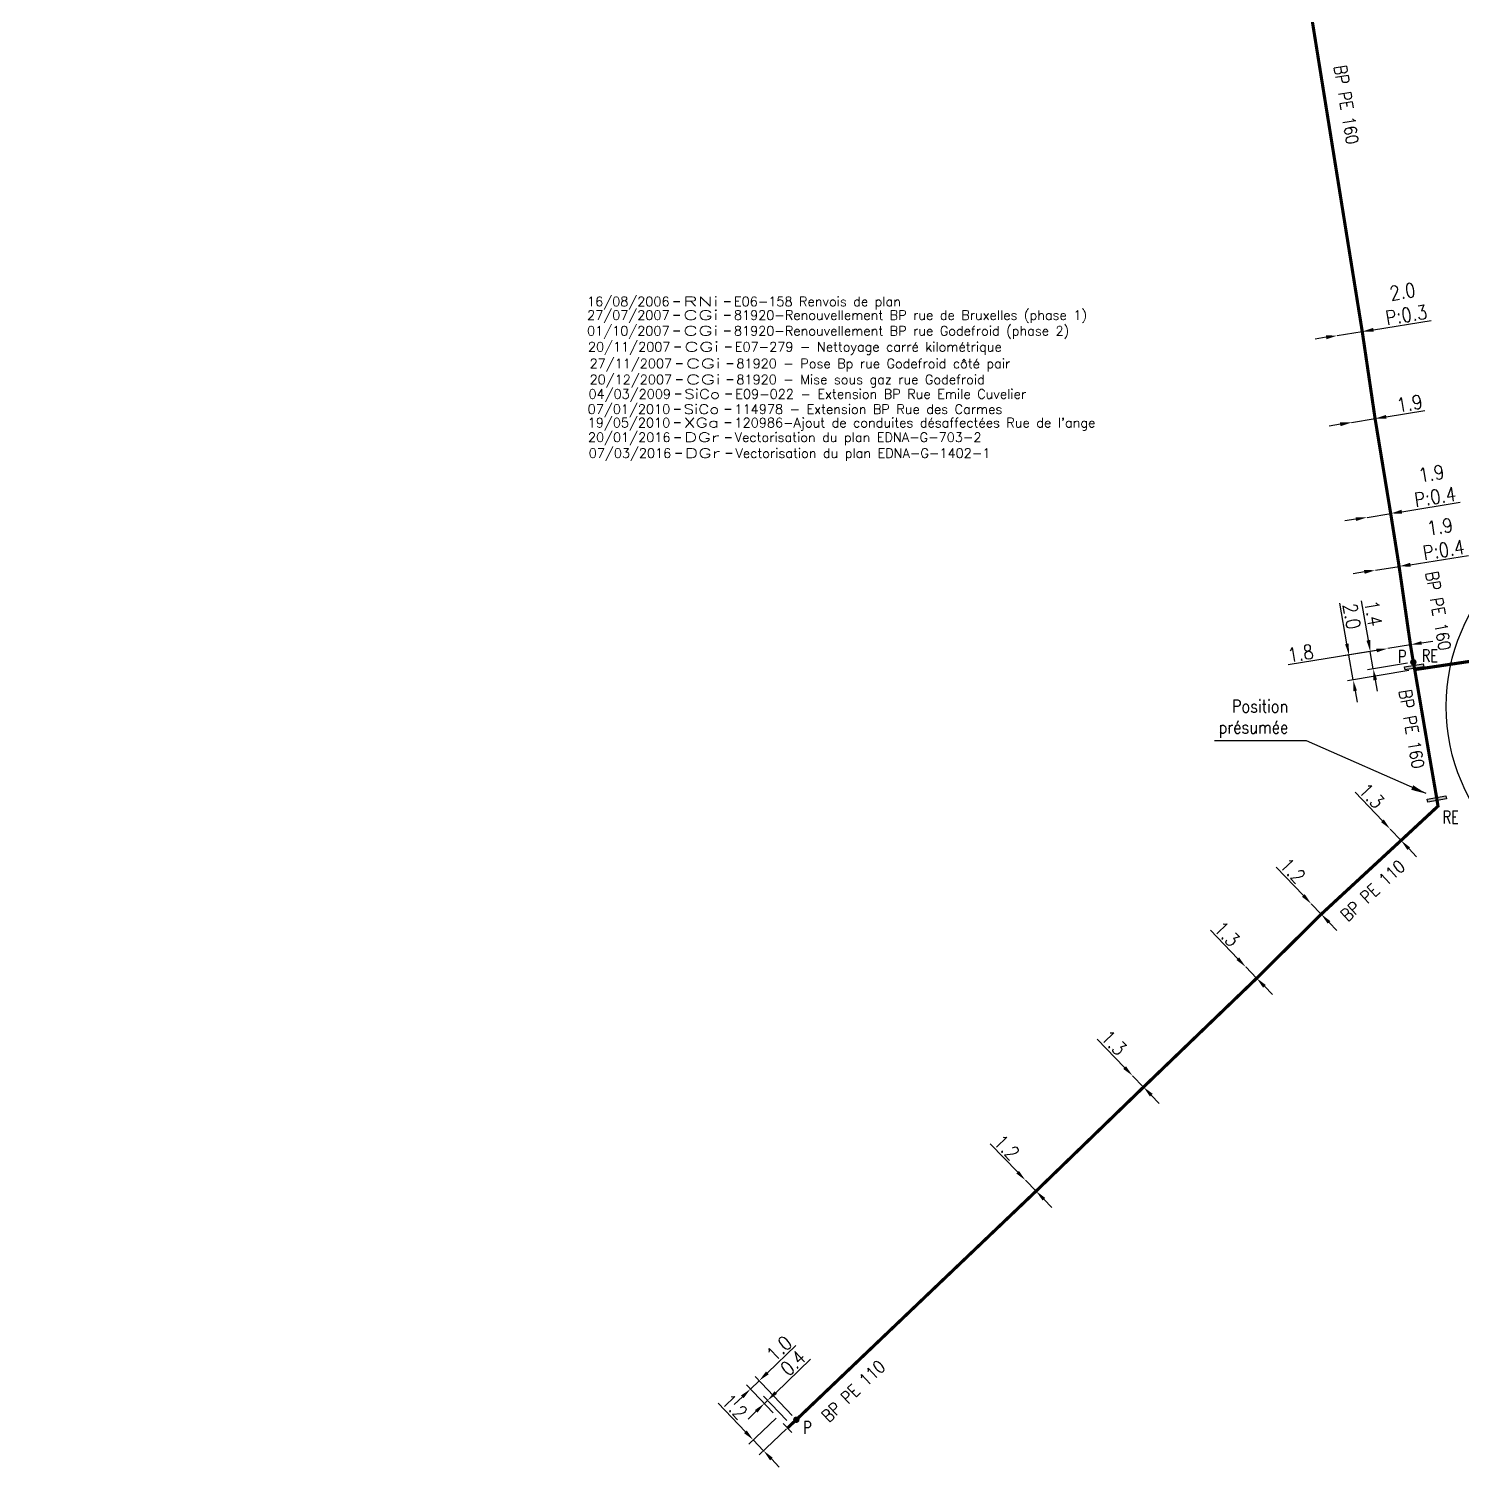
# Model space of a CAD drawing. Header units: millimetres. Extents: x 185000 to 186000, y 127990 to 129010.
# Drawn here: x 185396.8 to 185510.7, y 128396.3 to 128510.6 of the extents above; entities that cross this region are included whole.
import ezdxf
from ezdxf.enums import TextEntityAlignment as Align

# ---------------------------------------------------------------- set-up
doc = ezdxf.new("R2010")
doc.units = ezdxf.units.MM
doc.header["$PDMODE"] = 34
doc.linetypes.add('L_25_PE', pattern=[2000, 1000, 1000])
doc.layers.get('0').update_dxf_attribs({"linetype": 'CONTINUOUS'})
doc.layers.get('DEFPOINTS').update_dxf_attribs({"linetype": 'CONTINUOUS'})
for name, color, linetype in [('L_150', 1, 'CONTINUOUS'), ('L_300', 7, 'CONTINUOUS'), ('L_340', 7, 'CONTINUOUS'), ('L_900', 7, 'CONTINUOUS')]:
    doc.layers.add(name, color=color, linetype=linetype)
doc.layers.add('L_910', color=7, linetype='CONTINUOUS', plot=False)
doc.styles.add('G_ROMANS', font='ROMANS.SHX', dxfattribs={"width": 0.75})
doc.styles.get("Standard").update_dxf_attribs({"font": 'romans.shx', "width": 0.85})
doc.dimstyles.get("Standard").update_dxf_attribs({"dimtxt": 1.5, "dimasz": 1.2, "dimexe": 0.625, "dimexo": 0.625, "dimgap": 0.25, "dimtad": 1, "dimdec": 1, "dimzin": 0, "dimdsep": 46, "dimtxsty": 'Standard', "dimcen": -0.5, "dimadec": 0, "dimazin": 0, "dimtfac": 1, "dimtdec": 1, "dimtmove": 0, "dimatfit": 3, "dimfxl": 0, "dimtolj": 1, "dimtzin": 0, "dimarcsym": 0})

# ---------------------------------------------------------------- blocks, each defined once
blk = doc.blocks.new('GIS_MODF')
at = {"color": 0, "linetype": 'Continuous', "flags": 128}
for points in [[(-2.26, -0.01), (-1.76, -0.01)], [(1.76, -0.01), (2.26, -0.01)]]:
    blk.add_lwpolyline(points, dxfattribs=at)
at = {"color": 0, "linetype": 'Continuous'}
blk.add_attdef('DATE', text='', height=0.75, dxfattribs=at).set_placement((-2.58, -0.39), align=Align.RIGHT)
at = {"color": 0, "linetype": 'Continuous', "width": 3.590909}
blk.add_attdef('USER', text='', height=0.75, dxfattribs=at).set_placement((-1.52, -0.39), (1.31, -0.39), align=Align.FIT)
at = {"color": 0, "linetype": 'Continuous'}
blk.add_attdef('DESC', (2.53, -0.39), '', height=0.75, dxfattribs=at)
blk = doc.blocks.new('*D1528')
at = {"layer": 'DEFPOINTS', "color": 0, "linetype": 'Continuous', "transparency": 16777216}
for p in [(185504.94, 128447), (185504.94, 128447), (185505.8, 128446.09)]:
    blk.add_point(p, dxfattribs=at)
at = {"layer": 'L_150', "color": 0, "linetype": 'Continuous', "lineweight": -2, "transparency": 16777216}
for p, q in [((185504.32, 128447.66), (185502.16, 128449.94)), ((185505.8, 128446.09), (185504.94, 128447)), ((185506.41, 128445.44), (185507.03, 128444.79))]:
    blk.add_line(p, q, dxfattribs=at)
at = {"layer": 'L_150', "color": 0, "linetype": 'Continuous', "transparency": 16777216}
for points in [[(185504.43, 128447.76), (185504.21, 128447.55), (185504.94, 128447)], [(185506.52, 128445.54), (185506.31, 128445.34), (185505.8, 128446.09)]]:
    blk.add_solid(points, dxfattribs=at)
at = {"layer": 'L_150', "color": 0, "linetype": 'Continuous', "transparency": 16777216, "insert": (185503.47, 128449.64), "char_height": 1.125, "attachment_point": 5, "rotation": 313.44}
blk.add_mtext('\\A1;1.3', dxfattribs=at)
blk = doc.blocks.new('*D1529')
at = {"layer": 'DEFPOINTS', "color": 0, "linetype": 'Continuous', "transparency": 16777216}
for p in [(185498.66, 128441.06), (185498.66, 128441.06), (185499.46, 128440.23)]:
    blk.add_point(p, dxfattribs=at)
at = {"layer": 'L_150', "color": 0, "linetype": 'Continuous', "lineweight": -2, "transparency": 16777216}
for p, q in [((185498.04, 128441.71), (185495.87, 128443.98)), ((185499.46, 128440.23), (185498.66, 128441.06)), ((185500.08, 128439.58), (185500.7, 128438.93))]:
    blk.add_line(p, q, dxfattribs=at)
at = {"layer": 'L_150', "color": 0, "linetype": 'Continuous', "transparency": 16777216}
for points in [[(185498.15, 128441.82), (185497.93, 128441.61), (185498.66, 128441.06)], [(185500.19, 128439.68), (185499.97, 128439.48), (185499.46, 128440.23)]]:
    blk.add_solid(points, dxfattribs=at)
at = {"layer": 'L_150', "color": 0, "linetype": 'Continuous', "transparency": 16777216, "insert": (185497.19, 128443.69), "char_height": 1.125, "attachment_point": 5, "rotation": 313.6992}
blk.add_mtext('\\A1;1.2', dxfattribs=at)
blk = doc.blocks.new('*D1530')
at = {"layer": 'DEFPOINTS', "color": 0, "linetype": 'Continuous', "transparency": 16777216}
for p in [(185493.46, 128436.04), (185493.46, 128436.04), (185494.33, 128435.14)]:
    blk.add_point(p, dxfattribs=at)
at = {"layer": 'L_150', "color": 0, "linetype": 'Continuous', "lineweight": -2, "transparency": 16777216}
for p, q in [((185492.83, 128436.69), (185490.65, 128438.95)), ((185494.33, 128435.14), (185493.46, 128436.04)), ((185494.95, 128434.5), (185495.58, 128433.85))]:
    blk.add_line(p, q, dxfattribs=at)
at = {"layer": 'L_150', "color": 0, "linetype": 'Continuous', "transparency": 16777216}
for points in [[(185492.94, 128436.79), (185492.72, 128436.59), (185493.46, 128436.04)], [(185495.06, 128434.6), (185494.84, 128434.39), (185494.33, 128435.14)]]:
    blk.add_solid(points, dxfattribs=at)
at = {"layer": 'L_150', "color": 0, "linetype": 'Continuous', "transparency": 16777216, "insert": (185491.97, 128438.66), "char_height": 1.125, "attachment_point": 5, "rotation": 314.0405}
blk.add_mtext('\\A1;1.3', dxfattribs=at)
blk = doc.blocks.new('*D1531')
at = {"layer": 'DEFPOINTS', "color": 0, "linetype": 'Continuous', "transparency": 16777216}
for p in [(185475.96, 128419.08), (185475.96, 128419.08), (185476.8, 128418.22)]:
    blk.add_point(p, dxfattribs=at)
at = {"layer": 'L_150', "color": 0, "linetype": 'Continuous', "lineweight": -2, "transparency": 16777216}
for p, q in [((185475.34, 128419.73), (185473.15, 128421.98)), ((185476.8, 128418.22), (185475.96, 128419.08)), ((185477.42, 128417.57), (185478.05, 128416.93))]:
    blk.add_line(p, q, dxfattribs=at)
at = {"layer": 'L_150', "color": 0, "linetype": 'Continuous', "transparency": 16777216}
for points in [[(185475.44, 128419.83), (185475.23, 128419.62), (185475.96, 128419.08)], [(185477.53, 128417.68), (185477.32, 128417.47), (185476.8, 128418.22)]]:
    blk.add_solid(points, dxfattribs=at)
at = {"layer": 'L_150', "color": 0, "linetype": 'Continuous', "transparency": 16777216, "insert": (185474.47, 128421.7), "char_height": 1.125, "attachment_point": 5, "rotation": 314.1224}
blk.add_mtext('\\A1;1.2', dxfattribs=at)
blk = doc.blocks.new('*D1532')
at = {"layer": 'DEFPOINTS', "color": 0, "linetype": 'Continuous', "transparency": 16777216}
for p in [(185455.21, 128401.34), (185456.23, 128400.27), (185457.31, 128399.64)]:
    blk.add_point(p, dxfattribs=at)
at = {"layer": 'L_340', "color": 0, "linetype": 'Continuous', "lineweight": -2, "transparency": 16777216}
for p, q in [((185456.11, 128402.2), (185458.88, 128404.86)), ((185456.99, 128399.98), (185455.14, 128401.92)), ((185454.56, 128400.72), (185453.91, 128400.09)), ((185455.91, 128400.61), (185454.88, 128401.68)), ((185455.21, 128401.34), (185455.46, 128401.58))]:
    blk.add_line(p, q, dxfattribs=at)
at = {"layer": 'L_340', "color": 0, "linetype": 'Continuous', "transparency": 16777216}
for points in [[(185456.01, 128402.31), (185456.21, 128402.1), (185455.46, 128401.58)], [(185454.46, 128400.82), (185454.66, 128400.61), (185455.21, 128401.34)]]:
    blk.add_solid(points, dxfattribs=at)
at = {"layer": 'L_340', "color": 0, "linetype": 'Continuous', "transparency": 16777216, "insert": (185457.49, 128404.56), "char_height": 1.125, "attachment_point": 5, "rotation": 43.8071}
blk.add_mtext('\\A1;0.4', dxfattribs=at)
blk = doc.blocks.new('*D1533')
at = {"layer": 'DEFPOINTS', "color": 0, "linetype": 'Continuous', "transparency": 16777216}
for p in [(185456.48, 128400.51), (185457.31, 128399.64), (185454.32, 128398.45)]:
    blk.add_point(p, dxfattribs=at)
at = {"layer": 'L_340', "color": 0, "linetype": 'Continuous', "lineweight": -2, "transparency": 16777216}
for p, q in [((185453.7, 128399.1), (185451.53, 128401.37)), ((185456.15, 128400.18), (185453.98, 128398.12)), ((185455.15, 128397.58), (185454.32, 128398.45)), ((185456.97, 128399.32), (185454.81, 128397.25)), ((185455.77, 128396.93), (185456.39, 128396.27))]:
    blk.add_line(p, q, dxfattribs=at)
at = {"layer": 'L_340', "color": 0, "linetype": 'Continuous', "transparency": 16777216}
for points in [[(185453.81, 128399.2), (185453.59, 128398.99), (185454.32, 128398.45)], [(185455.88, 128397.03), (185455.66, 128396.82), (185455.15, 128397.58)]]:
    blk.add_solid(points, dxfattribs=at)
at = {"layer": 'L_340', "color": 0, "linetype": 'Continuous', "transparency": 16777216, "insert": (185452.85, 128401.08), "char_height": 1.125, "attachment_point": 5, "rotation": 313.6484}
blk.add_mtext('\\A1;1.2', dxfattribs=at)
blk = doc.blocks.new('*D1534')
at = {"layer": 'DEFPOINTS', "color": 0, "linetype": 'Continuous', "transparency": 16777216}
for p in [(185454.11, 128402.49), (185456.23, 128400.27), (185457.75, 128400.05)]:
    blk.add_point(p, dxfattribs=at)
at = {"layer": 'L_300', "color": 0, "linetype": 'Continuous', "lineweight": -2, "transparency": 16777216}
for p, q in [((185455.45, 128403.77), (185457.72, 128405.94)), ((185454.11, 128402.49), (185454.8, 128403.15)), ((185457.42, 128400.39), (185454.47, 128403.49)), ((185453.46, 128401.87), (185452.81, 128401.25)), ((185455.91, 128400.61), (185453.78, 128402.83))]:
    blk.add_line(p, q, dxfattribs=at)
at = {"layer": 'L_300', "color": 0, "linetype": 'Continuous', "transparency": 16777216}
for points in [[(185455.34, 128403.88), (185455.55, 128403.66), (185454.8, 128403.15)], [(185453.35, 128401.98), (185453.56, 128401.76), (185454.11, 128402.49)]]:
    blk.add_solid(points, dxfattribs=at)
at = {"layer": 'L_300', "color": 0, "linetype": 'Continuous', "transparency": 16777216, "insert": (185456.39, 128405.71), "char_height": 1.125, "attachment_point": 5, "rotation": 43.6484}
blk.add_mtext('\\A1;1.0', dxfattribs=at)
blk = doc.blocks.new('L_340_07')
at = {"color": 0, "linetype": 'Continuous', "const_width": 0.25, "flags": 128}
blk.add_lwpolyline([(0, 0), (0.35, 0)], dxfattribs=at)
at = {"color": 0, "linetype": 'Continuous', "flags": 128}
blk.add_lwpolyline([(0.35, -0.5), (0.35, 0.5)], dxfattribs=at)
at = {"color": 0, "linetype": 'Continuous', "width": 0.75, "flags": 3}
for tag, p in [('DEF_LEG', (0.72, -3.47)), ('DEF_COUP', (0.72, -5.97)), ('DEF_TYPE', (0.72, -8.47))]:
    blk.add_attdef(tag, text='', height=1.2, dxfattribs=at).set_placement(p, align=Align.MIDDLE)
blk = doc.blocks.new('L_300_12')
at = {"color": 0, "linetype": 'Continuous', "const_width": 0.248, "flags": 128}
blk.add_lwpolyline([(-0.13, 0, 1), (0.13, 0, 1)], format="xyb", close=True, dxfattribs=at)
at = {"linetype": 'Continuous', "style": 'G_ROMANS', "width": 0.75}
blk.add_attdef('P', text='', height=1, dxfattribs=at).set_placement((0, 1.33), align=Align.MIDDLE_CENTER)
at = {"color": 0, "linetype": 'Continuous', "width": 0.75, "flags": 3}
for tag, p in [('DEF_LEG', (0, -5)), ('DEF_COUP', (0, -7.5)), ('DEF_TYPE', (0, -10))]:
    blk.add_attdef(tag, text='', height=1.2, dxfattribs=at).set_placement(p, align=Align.MIDDLE)
blk = doc.blocks.new('*D1535')
at = {"layer": 'DEFPOINTS', "color": 0, "linetype": 'Continuous', "transparency": 16777216}
for p in [(185504.75, 128461.34), (185504.75, 128461.34), (185506.55, 128461.64)]:
    blk.add_point(p, dxfattribs=at)
at = {"layer": 'L_150', "color": 0, "linetype": 'Continuous', "lineweight": -2, "transparency": 16777216}
for p, q in [((185503.86, 128461.2), (185496.84, 128460.04)), ((185506.55, 128461.64), (185504.75, 128461.34)), ((185507.44, 128461.79), (185508.32, 128461.93))]:
    blk.add_line(p, q, dxfattribs=at)
at = {"layer": 'L_150', "color": 0, "linetype": 'Continuous', "transparency": 16777216}
for points in [[(185503.84, 128461.34), (185503.89, 128461.05), (185504.75, 128461.34)], [(185507.41, 128461.93), (185507.46, 128461.64), (185506.55, 128461.64)]]:
    blk.add_solid(points, dxfattribs=at)
at = {"layer": 'L_150', "color": 0, "linetype": 'Continuous', "transparency": 16777216, "insert": (185497.82, 128460.96), "char_height": 1.125, "attachment_point": 5, "rotation": 9.3765}
blk.add_mtext('\\A1;1.8', dxfattribs=at)
blk = doc.blocks.new('*D1536')
at = {"layer": 'DEFPOINTS', "color": 0, "linetype": 'Continuous', "transparency": 16777216}
for p in [(185504.75, 128461.34), (185503.36, 128461.11), (185506.78, 128460.26)]:
    blk.add_point(p, dxfattribs=at)
at = {"layer": 'L_300', "color": 0, "linetype": 'Continuous', "lineweight": -2, "transparency": 16777216}
for p, q in [((185503.21, 128462), (185502.66, 128465.14)), ((185504.29, 128461.27), (185502.9, 128461.04)), ((185506.32, 128460.18), (185503.14, 128459.66)), ((185503.6, 128459.73), (185503.36, 128461.11)), ((185503.76, 128458.85), (185503.91, 128457.96))]:
    blk.add_line(p, q, dxfattribs=at)
at = {"layer": 'L_300', "color": 0, "linetype": 'Continuous', "transparency": 16777216}
for points in [[(185503.36, 128462.03), (185503.06, 128461.97), (185503.36, 128461.11)], [(185503.9, 128458.87), (185503.61, 128458.82), (185503.6, 128459.73)]]:
    blk.add_solid(points, dxfattribs=at)
at = {"layer": 'L_300', "color": 0, "linetype": 'Continuous', "transparency": 16777216, "insert": (185503.6, 128464.14), "char_height": 1.125, "attachment_point": 5, "rotation": 279.8537}
blk.add_mtext('\\A1;1.4', dxfattribs=at)
blk = doc.blocks.new('*D1537')
at = {"layer": 'DEFPOINTS', "color": 0, "linetype": 'Continuous', "transparency": 16777216}
for p in [(185504.75, 128461.34), (185501.66, 128460.83), (185506.89, 128459.67)]:
    blk.add_point(p, dxfattribs=at)
at = {"layer": 'L_150', "color": 0, "linetype": 'Continuous', "lineweight": -2, "transparency": 16777216}
for p, q in [((185501.5, 128461.72), (185500.94, 128464.95)), ((185504.29, 128461.27), (185501.2, 128460.76)), ((185502, 128458.86), (185501.66, 128460.83)), ((185506.42, 128459.59), (185501.54, 128458.78)), ((185502.16, 128457.97), (185502.31, 128457.09))]:
    blk.add_line(p, q, dxfattribs=at)
at = {"layer": 'L_150', "color": 0, "linetype": 'Continuous', "transparency": 16777216}
for points in [[(185501.65, 128461.74), (185501.36, 128461.69), (185501.66, 128460.83)], [(185502.3, 128458), (185502.01, 128457.95), (185502, 128458.86)]]:
    blk.add_solid(points, dxfattribs=at)
at = {"layer": 'L_150', "color": 0, "linetype": 'Continuous', "transparency": 16777216, "insert": (185501.89, 128463.91), "char_height": 1.125, "attachment_point": 5, "rotation": 279.8537}
blk.add_mtext('\\A1;2.0', dxfattribs=at)
blk = doc.blocks.new('*D1552')
at = {"layer": 'DEFPOINTS', "color": 0, "linetype": 'Continuous', "transparency": 16777216}
for p in [(185484.47, 128427.39), (185484.47, 128427.39), (185485.34, 128426.49)]:
    blk.add_point(p, dxfattribs=at)
at = {"layer": 'L_150', "color": 0, "linetype": 'Continuous', "lineweight": -2, "transparency": 16777216}
for p, q in [((185483.84, 128428.04), (185481.66, 128430.29)), ((185485.34, 128426.49), (185484.47, 128427.39)), ((185485.96, 128425.84), (185486.59, 128425.19))]:
    blk.add_line(p, q, dxfattribs=at)
at = {"layer": 'L_150', "color": 0, "linetype": 'Continuous', "transparency": 16777216}
for points in [[(185483.95, 128428.14), (185483.73, 128427.93), (185484.47, 128427.39)], [(185486.07, 128425.95), (185485.85, 128425.74), (185485.34, 128426.49)]]:
    blk.add_solid(points, dxfattribs=at)
at = {"layer": 'L_150', "color": 0, "linetype": 'Continuous', "transparency": 16777216, "insert": (185482.98, 128430.01), "char_height": 1.125, "attachment_point": 5, "rotation": 314.0129}
blk.add_mtext('\\A1;1.3', dxfattribs=at)
blk = doc.blocks.new('*D1558')
at = {"layer": 'DEFPOINTS', "color": 0, "linetype": 'Continuous', "transparency": 16777216}
for p in [(185503.78, 128467.57), (185503.78, 128467.57), (185505.65, 128467.87)]:
    blk.add_point(p, dxfattribs=at)
at = {"layer": 'L_150', "color": 0, "linetype": 'Continuous', "lineweight": -2, "transparency": 16777216}
for p, q in [((185506.54, 128468.01), (185511.17, 128468.74)), ((185502.89, 128467.43), (185502, 128467.29)), ((185503.78, 128467.57), (185505.65, 128467.87))]:
    blk.add_line(p, q, dxfattribs=at)
at = {"layer": 'L_150', "color": 0, "linetype": 'Continuous', "transparency": 16777216}
for points in [[(185506.52, 128468.16), (185506.57, 128467.86), (185505.65, 128467.87)], [(185502.86, 128467.58), (185502.91, 128467.28), (185503.78, 128467.57)]]:
    blk.add_solid(points, dxfattribs=at)
at = {"layer": 'L_150', "color": 0, "linetype": 'Continuous', "transparency": 16777216, "insert": (185509.04, 128470.11), "char_height": 1.125, "attachment_point": 5, "rotation": 8.9906}
blk.add_mtext('\\A1;1.9\\PP:0.4', dxfattribs=at)
blk = doc.blocks.new('*D1559')
at = {"layer": 'DEFPOINTS', "color": 0, "linetype": 'Continuous', "transparency": 16777216}
for p in [(185503.1, 128471.77), (185503.1, 128471.77), (185504.98, 128472.08)]:
    blk.add_point(p, dxfattribs=at)
at = {"layer": 'L_150', "color": 0, "linetype": 'Continuous', "lineweight": -2, "transparency": 16777216}
for p, q in [((185505.87, 128472.22), (185510.5, 128472.97)), ((185502.22, 128471.63), (185501.33, 128471.49)), ((185503.1, 128471.77), (185504.98, 128472.08))]:
    blk.add_line(p, q, dxfattribs=at)
at = {"layer": 'L_150', "color": 0, "linetype": 'Continuous', "transparency": 16777216}
for points in [[(185502.19, 128471.78), (185502.24, 128471.48), (185503.1, 128471.77)], [(185505.84, 128472.37), (185505.89, 128472.07), (185504.98, 128472.08)]]:
    blk.add_solid(points, dxfattribs=at)
at = {"layer": 'L_150', "color": 0, "linetype": 'Continuous', "transparency": 16777216, "insert": (185508.36, 128474.33), "char_height": 1.125, "attachment_point": 5, "rotation": 9.2019}
blk.add_mtext('\\A1;1.9\\PP:0.4', dxfattribs=at)
blk = doc.blocks.new('*D1560')
at = {"layer": 'DEFPOINTS', "color": 0, "linetype": 'Continuous', "transparency": 16777216}
for p in [(185503.74, 128479.62), (185501.87, 128479.31), (185501.87, 128479.31)]:
    blk.add_point(p, dxfattribs=at)
at = {"layer": 'L_150', "color": 0, "linetype": 'Continuous', "lineweight": -2, "transparency": 16777216}
for p, q in [((185501.87, 128479.31), (185503.74, 128479.62)), ((185504.63, 128479.77), (185507.69, 128480.27)), ((185500.98, 128479.17), (185500.09, 128479.02))]:
    blk.add_line(p, q, dxfattribs=at)
at = {"layer": 'L_150', "color": 0, "linetype": 'Continuous', "transparency": 16777216}
for points in [[(185504.61, 128479.91), (185504.65, 128479.62), (185503.74, 128479.62)], [(185500.95, 128479.32), (185501, 128479.02), (185501.87, 128479.31)]]:
    blk.add_solid(points, dxfattribs=at)
at = {"layer": 'L_150', "color": 0, "linetype": 'Continuous', "transparency": 16777216, "insert": (185506.48, 128480.83), "char_height": 1.125, "attachment_point": 5, "rotation": 9.2805}
blk.add_mtext('\\A1;1.9', dxfattribs=at)
blk = doc.blocks.new('*D1561')
at = {"layer": 'DEFPOINTS', "color": 0, "linetype": 'Continuous', "transparency": 16777216}
for p in [(185502.72, 128486.54), (185500.74, 128486.22), (185500.74, 128486.22)]:
    blk.add_point(p, dxfattribs=at)
at = {"layer": 'L_150', "color": 0, "linetype": 'Continuous', "lineweight": -2, "transparency": 16777216}
for p, q in [((185500.74, 128486.22), (185502.72, 128486.54)), ((185503.61, 128486.68), (185508.19, 128487.42)), ((185499.85, 128486.08), (185498.97, 128485.93))]:
    blk.add_line(p, q, dxfattribs=at)
at = {"layer": 'L_150', "color": 0, "linetype": 'Continuous', "transparency": 16777216}
for points in [[(185503.58, 128486.83), (185503.63, 128486.54), (185502.72, 128486.54)], [(185499.83, 128486.23), (185499.88, 128485.93), (185500.74, 128486.22)]]:
    blk.add_solid(points, dxfattribs=at)
at = {"layer": 'L_150', "color": 0, "linetype": 'Continuous', "transparency": 16777216, "insert": (185506.07, 128488.79), "char_height": 1.125, "attachment_point": 5, "rotation": 9.1713}
blk.add_mtext('\\A1;2.0\\PP:0.3', dxfattribs=at)
blk = doc.blocks.new('L_340_20')
at = {"linetype": 'Continuous'}
blk.add_hatch(color=0, dxfattribs=at).paths.add_polyline_path([(0.12, 0.75), (-0.12, 0.75), (-0.12, -0.75), (0.12, -0.75)])
at = {"color": 0, "linetype": 'Continuous'}
blk.add_lwpolyline([(-0.12, 0.75), (0.12, 0.75), (0.12, -0.75), (-0.12, -0.75)], close=True, dxfattribs=at)
at = {"color": 0, "linetype": 'Continuous', "width": 0.75}
for tag, height, flags, p in [('RE', 1, 8, (0, 2.19)), ('DEF_LEG', 1.2, 3, (0, -5)), ('DEF_COUP', 1.2, 3, (0, -7.5)), ('DEF_TYPE', 1.2, 3, (0, -10))]:
    blk.add_attdef(tag, text='', height=height, dxfattribs=dict(at, flags=flags)).set_placement(p, align=Align.MIDDLE)

msp = doc.modelspace()

# ---------------------------------------------------------------- linework, layer by layer
at = {"layer": 'L_150', "linetype": 'L_25_PE', "ltscale": 0.5, "const_width": 0.25, "flags": 128}
msp.add_lwpolyline([(185265.6, 128596.34, 0.095851), (185269.24, 128597.42, 0.054816), (185271.05, 128598.63, -0.159877), (185273, 128599.9), (185279.53, 128600.82), (185299.64, 128602.7), (185301.1, 128602.12), (185320.41, 128603.79), (185325.3, 128604.08), (185326.18, 128605.01), (185344.78, 128606.73), (185344.78, 128606.73), (185348.92, 128606.8), (185359.54, 128607.29), (185373.21, 128608.19), (185377.04, 128608.44), (185387.52, 128607.98), (185390.48, 128607.77), (185400.03, 128606.84), (185409.01, 128606.19), (185414.98, 128605.51), (185429.91, 128604.09), (185432.53, 128603.29), (185441.43, 128601.26), (185451.32, 128599.12), (185458.97, 128597.34), (185468.46, 128595.21), (185468.46, 128595.21), (185480.8, 128592.26), (185484.13, 128591.24), (185485.17, 128590.93), (185486.27, 128590.59), (185487.58, 128580.48), (185490.96, 128558.97), (185492.32, 128550.9), (185493.48, 128543.56), (185494.87, 128535.02), (185497.45, 128519.07), (185498.47, 128512.95), (185502.72, 128486.54), (185503.74, 128479.62), (185504.98, 128472.08), (185505.65, 128467.87), (185506.55, 128461.64), (185506.78, 128460.26), (185506.85, 128459.89), (185506.89, 128459.67), (185508.05, 128452.85), (185508.65, 128449.38)], format="xyb", dxfattribs=at)
for points in [[(185506.89, 128459.67), (185514.74, 128460.84), (185514.74, 128460.84), (185514.81, 128460.39), (185515.66, 128459.47), (185519.21, 128459.02), (185519.88, 128459.76), (185520.42, 128460.35), (185521.09, 128461.09), (185528.39, 128468.13), (185533.51, 128472.85), (185533.51, 128472.85), (185534.86, 128474.13), (185535.56, 128474.8), (185536.01, 128475.23), (185536.14, 128475.53), (185537.44, 128476.78), (185544.34, 128483.2), (185546.72, 128484.37), (185553.54, 128490.86), (185559.05, 128496.25), (185564.56, 128501.55), (185564.89, 128501.86)], [(185508.65, 128449.38), (185508.74, 128448.82), (185505.8, 128446.09), (185499.46, 128440.23), (185494.33, 128435.14), (185485.34, 128426.49), (185476.8, 128418.22), (185457.75, 128400.05), (185457.31, 128399.64)]]:
    msp.add_lwpolyline(points, dxfattribs=at)
at = {"layer": 'L_900', "ltscale": 0.5}
msp.add_circle((185524.73, 128456.74), 15.34, dxfattribs=at)

# ---------------------------------------------------------------- block references
at = {"layer": 'L_300', "ltscale": 0.5}
ref = msp.add_blockref('L_300_12', (185506.78, 128460.26), dxfattribs=at)
ref.add_attrib('P', 'P', dxfattribs={"layer": '0', "linetype": 'Continuous', "height": 1, "style": 'G_ROMANS', "width": 0.75}).set_placement((185505.9, 128460.72), align=Align.MIDDLE_CENTER)
ref = msp.add_blockref('L_300_12', (185457.75, 128400.05), dxfattribs=at)
ref.add_attrib('P', 'P', dxfattribs={"layer": '0', "linetype": 'Continuous', "height": 1, "style": 'G_ROMANS', "width": 0.75}).set_placement((185458.63, 128399.43), align=Align.MIDDLE_CENTER)
at = {"layer": 'L_340', "ltscale": 0.5}
ref = msp.add_blockref('L_340_20', (185506.85, 128459.89), dxfattribs=dict(at, rotation=279.7256471817198))
ref.add_attrib('RE', 'RE', dxfattribs={"layer": '0', "color": 0, "linetype": 'Continuous', "height": 1, "width": 0.75}).set_placement((185508.09, 128460.78), align=Align.MIDDLE)
ref = msp.add_blockref('L_340_20', (185508.65, 128449.38), dxfattribs=dict(at, rotation=279.7256471817198))
ref.add_attrib('RE', 'RE', dxfattribs={"layer": '0', "color": 0, "linetype": 'Continuous', "height": 1, "width": 0.75}).set_placement((185509.75, 128447.95), align=Align.MIDDLE)
at = {"layer": 'L_340', "ltscale": 0.5, "rotation": 223.6368749305678}
msp.add_blockref('L_340_07', (185457.31, 128399.64), dxfattribs=at)
at = {"layer": 'L_910'}
ref = msp.add_blockref('GIS_MODF', (185450.26, 128488.94), dxfattribs=at)
ref.add_attrib('DATE', '16/08/2006', dxfattribs={"layer": '0', "color": 0, "linetype": 'Continuous', "height": 0.75}).set_placement((185447.68, 128488.55), align=Align.RIGHT)
ref.add_attrib('USER', 'RNi', dxfattribs={"layer": '0', "color": 0, "linetype": 'Continuous', "height": 0.75, "width": 1.645833}).set_placement((185448.75, 128488.55), (185451.57, 128488.55), align=Align.FIT)
ref.add_attrib('DESC', 'E06-158 Renvois de plan', (185452.79, 128488.55), dxfattribs={"layer": '0', "color": 0, "linetype": 'Continuous', "height": 0.75})
ref = msp.add_blockref('GIS_MODF', (185450.26, 128487.85), dxfattribs=at)
ref.add_attrib('DATE', '27/07/2007', dxfattribs={"layer": '0', "color": 0, "linetype": 'Continuous', "height": 0.75}).set_placement((185447.68, 128487.47), align=Align.RIGHT)
ref.add_attrib('USER', 'CGi', dxfattribs={"layer": '0', "color": 0, "linetype": 'Continuous', "height": 0.75, "width": 1.680851}).set_placement((185448.75, 128487.47), (185451.57, 128487.47), align=Align.FIT)
ref.add_attrib('DESC', '81920-Renouvellement BP rue de Bruxelles (phase 1)', (185452.79, 128487.47), dxfattribs={"layer": '0', "color": 0, "linetype": 'Continuous', "height": 0.75})
ref = msp.add_blockref('GIS_MODF', (185450.26, 128486.61), dxfattribs=at)
ref.add_attrib('DATE', '01/10/2007', dxfattribs={"layer": '0', "color": 0, "linetype": 'Continuous', "height": 0.75}).set_placement((185447.68, 128486.22), align=Align.RIGHT)
ref.add_attrib('USER', 'CGi', dxfattribs={"layer": '0', "color": 0, "linetype": 'Continuous', "height": 0.75, "width": 1.680851}).set_placement((185448.75, 128486.22), (185451.57, 128486.22), align=Align.FIT)
ref.add_attrib('DESC', '81920-Renouvellement BP rue Godefroid (phase 2)', (185452.79, 128486.22), dxfattribs={"layer": '0', "color": 0, "linetype": 'Continuous', "height": 0.75})
ref = msp.add_blockref('GIS_MODF', (185450.33, 128485.34), dxfattribs=at)
ref.add_attrib('DATE', '20/11/2007', dxfattribs={"layer": '0', "color": 0, "linetype": 'Continuous', "height": 0.75}).set_placement((185447.75, 128484.95), align=Align.RIGHT)
ref.add_attrib('USER', 'CGi', dxfattribs={"layer": '0', "color": 0, "linetype": 'Continuous', "height": 0.75, "width": 1.680851}).set_placement((185448.82, 128484.95), (185451.64, 128484.95), align=Align.FIT)
ref.add_attrib('DESC', 'E07-279 - Nettoyage carré kilométrique', (185452.86, 128484.95), dxfattribs={"layer": '0', "color": 0, "linetype": 'Continuous', "height": 0.75})
ref = msp.add_blockref('GIS_MODF', (185450.46, 128484), dxfattribs=at)
ref.add_attrib('DATE', '27/11/2007', dxfattribs={"layer": '0', "color": 0, "linetype": 'Continuous', "height": 0.75}).set_placement((185447.88, 128483.62), align=Align.RIGHT)
ref.add_attrib('USER', 'CGi', dxfattribs={"layer": '0', "color": 0, "linetype": 'Continuous', "height": 0.75, "width": 1.680851}).set_placement((185448.95, 128483.62), (185451.77, 128483.62), align=Align.FIT)
ref.add_attrib('DESC', '81920 - Pose Bp rue Godefroid côté pair', (185452.99, 128483.62), dxfattribs={"layer": '0', "color": 0, "linetype": 'Continuous', "height": 0.75})
ref = msp.add_blockref('GIS_MODF', (185450.46, 128482.74), dxfattribs=at)
ref.add_attrib('DATE', '20/12/2007', dxfattribs={"layer": '0', "color": 0, "linetype": 'Continuous', "height": 0.75}).set_placement((185447.88, 128482.35), align=Align.RIGHT)
ref.add_attrib('USER', 'CGi', dxfattribs={"layer": '0', "color": 0, "linetype": 'Continuous', "height": 0.75, "width": 1.680851}).set_placement((185448.95, 128482.35), (185451.77, 128482.35), align=Align.FIT)
ref.add_attrib('DESC', '81920 - Mise sous gaz rue Godefroid', (185452.99, 128482.35), dxfattribs={"layer": '0', "color": 0, "linetype": 'Continuous', "height": 0.75})
ref = msp.add_blockref('GIS_MODF', (185450.37, 128481.59), dxfattribs=at)
ref.add_attrib('DATE', '04/03/2009', dxfattribs={"layer": '0', "color": 0, "linetype": 'Continuous', "height": 0.75}).set_placement((185447.79, 128481.2), align=Align.RIGHT)
ref.add_attrib('USER', 'SiCo', dxfattribs={"layer": '0', "color": 0, "linetype": 'Continuous', "height": 0.75, "width": 1.215385}).set_placement((185448.85, 128481.2), (185451.68, 128481.2), align=Align.FIT)
ref.add_attrib('DESC', 'E09-022 - Extension BP Rue Emile Cuvelier', (185452.9, 128481.2), dxfattribs={"layer": '0', "color": 0, "linetype": 'Continuous', "height": 0.75})
ref = msp.add_blockref('GIS_MODF', (185450.31, 128480.38), dxfattribs=at)
ref.add_attrib('DATE', '07/01/2010', dxfattribs={"layer": '0', "color": 0, "linetype": 'Continuous', "height": 0.75}).set_placement((185447.73, 128479.99), align=Align.RIGHT)
ref.add_attrib('USER', 'SiCo', dxfattribs={"layer": '0', "color": 0, "linetype": 'Continuous', "height": 0.75, "width": 1.215385}).set_placement((185448.8, 128479.99), (185451.62, 128479.99), align=Align.FIT)
ref.add_attrib('DESC', '114978 - Extension BP Rue des Carmes', (185452.84, 128479.99), dxfattribs={"layer": '0', "color": 0, "linetype": 'Continuous', "height": 0.75})
ref = msp.add_blockref('GIS_MODF', (185450.31, 128479.31), dxfattribs=at)
ref.add_attrib('DATE', '19/05/2010', dxfattribs={"layer": '0', "color": 0, "linetype": 'Continuous', "height": 0.75}).set_placement((185447.73, 128478.92), align=Align.RIGHT)
ref.add_attrib('USER', 'XGa', dxfattribs={"layer": '0', "color": 0, "linetype": 'Continuous', "height": 0.75, "width": 1.410714}).set_placement((185448.8, 128478.92), (185451.62, 128478.92), align=Align.FIT)
ref.add_attrib('DESC', "120986-Ajout de conduites désaffectées Rue de l'ange", (185452.84, 128478.92), dxfattribs={"layer": '0', "color": 0, "linetype": 'Continuous', "height": 0.75})
ref = msp.add_blockref('GIS_MODF', (185450.33, 128478.14), dxfattribs=at)
ref.add_attrib('DATE', '20/01/2016', dxfattribs={"layer": '0', "color": 0, "linetype": 'Continuous', "height": 0.75}).set_placement((185447.75, 128477.76), align=Align.RIGHT)
ref.add_attrib('USER', 'DGr', dxfattribs={"layer": '0', "color": 0, "linetype": 'Continuous', "height": 0.75, "width": 1.462963}).set_placement((185448.82, 128477.76), (185451.64, 128477.76), align=Align.FIT)
ref.add_attrib('DESC', 'Vectorisation du plan EDNA-G-703-2', (185452.86, 128477.76), dxfattribs={"layer": '0', "color": 0, "linetype": 'Continuous', "height": 0.75})
ref = msp.add_blockref('GIS_MODF', (185450.4, 128476.89), dxfattribs=at)
ref.add_attrib('DATE', '07/03/2016', dxfattribs={"layer": '0', "color": 0, "linetype": 'Continuous', "height": 0.75}).set_placement((185447.81, 128476.5), align=Align.RIGHT)
ref.add_attrib('USER', 'DGr', dxfattribs={"layer": '0', "color": 0, "linetype": 'Continuous', "height": 0.75, "width": 1.462963}).set_placement((185448.88, 128476.5), (185451.7, 128476.5), align=Align.FIT)
ref.add_attrib('DESC', 'Vectorisation du plan EDNA-G-1402-1', (185452.92, 128476.5), dxfattribs={"layer": '0', "color": 0, "linetype": 'Continuous', "height": 0.75})

# ---------------------------------------------------------------- texts
at = {"layer": 'L_150', "linetype": 'Continuous', "width": 0.85}
for s, rotation, p in [('BP PE 160', 279.1294, (185501.46, 128504.57)), ('BP PE 160', 279.7256, (185508.77, 128464.34)), ('BP PE 160', 279.7256, (185506.65, 128454.95)), ('BP PE 110', 42.7765, (185503.56, 128442.1)), ('BP PE 110', 43.6369, (185462.28, 128402.32))]:
    msp.add_text(s, height=1, rotation=rotation, dxfattribs=at).set_placement(p, align=Align.MIDDLE)
at = {"layer": 'L_340', "linetype": 'Continuous', "insert": (185496.84, 128455.76), "char_height": 1, "attachment_point": 6}
msp.add_mtext('Position\\Pprésumée', dxfattribs=at)

# ---------------------------------------------------------------- dimensions: what is measured, and where the dimension line sits
at = {"layer": 'L_150', "linetype": 'Continuous'}
for base, p1, p2, angle, text, picture, middle in [((185500.74, 128486.22), (185502.72, 128486.54), (185500.74, 128486.22), 9.1713, '<>\\PP:0.3', '*D1561', (185506.34, 128487.13)), ((185503.1, 128471.77), (185504.98, 128472.08), (185503.1, 128471.77), 9.2019, '<>\\PP:0.4', '*D1559', (185508.63, 128472.67)), ((185503.78, 128467.57), (185505.65, 128467.87), (185503.78, 128467.57), 8.9906, '<>\\PP:0.4', '*D1558', (185509.3, 128468.45))]:
    dim = msp.add_linear_dim(base=base, p1=p1, p2=p2, angle=angle, text=text, dimstyle='Standard', override={"dimscale": 0.75, "dimatfit": 0}, dxfattribs=at)
    dim.commit()
    dim.dimension.update_dxf_attribs({"geometry": picture, "text_midpoint": middle, "dimtype": 160})
for base, p1, p2, angle, override, picture, middle in [((185501.87, 128479.31), (185503.74, 128479.62), (185501.87, 128479.31), 9.2805, {"dimscale": 0.75, "dimatfit": 0}, '*D1560', (185506.6, 128480.09)), ((185501.66, 128460.83), (185506.89, 128459.67), (185504.75, 128461.34), 279.8537, {"dimscale": 0.75, "dimatfit": 0}, '*D1537', (185501.15, 128463.78)), ((185504.75, 128461.34), (185506.55, 128461.64), (185504.75, 128461.34), 9.3765, {"dimscale": 0.75, "dimatfit": 0}, '*D1535', (185497.94, 128460.22)), ((185504.94, 128447), (185505.8, 128446.09), (185504.94, 128447), 313.44, {"dimscale": 0.75, "dimatfit": 0}, '*D1528', (185502.93, 128449.12)), ((185498.6616, 128441.0608), (185499.4561, 128440.2294), (185498.6616, 128441.0608), 313.6992, {"dimscale": 0.75, "dimatfit": 0}, '*D1529', (185496.6435, 128443.1726)), ((185493.46, 128436.04), (185494.33, 128435.14), (185493.46, 128436.04), 314.0405, {"dimscale": 0.75, "dimatfit": 0}, '*D1530', (185491.43, 128438.14)), ((185484.47, 128427.39), (185485.34, 128426.49), (185484.47, 128427.39), 314.0129, {"dimscale": 0.75, "dimlfac": 1, "dimlunit": 2, "dimatfit": 0}, '*D1552', (185482.44, 128429.49)), ((185475.96, 128419.08), (185476.8, 128418.22), (185475.96, 128419.08), 314.1224, {"dimscale": 0.75, "dimlfac": 1, "dimlunit": 2, "dimatfit": 0}, '*D1531', (185473.93, 128421.18))]:
    dim = msp.add_linear_dim(base=base, p1=p1, p2=p2, angle=angle, dimstyle='Standard', override=override, dxfattribs=at)
    dim.commit()
    dim.dimension.update_dxf_attribs({"geometry": picture, "text_midpoint": middle, "dimtype": 160})
at = {"layer": 'L_300', "linetype": 'Continuous'}
for base, p1, p2, angle, picture, middle in [((185503.36, 128461.11), (185506.78, 128460.26), (185504.75, 128461.34), 279.8537, '*D1536', (185502.86, 128464.01)), ((185454.11, 128402.49), (185457.75, 128400.05), (185456.23, 128400.27), 43.6484, '*D1534', (185456.91, 128405.16))]:
    dim = msp.add_linear_dim(base=base, p1=p1, p2=p2, angle=angle, dimstyle='Standard', override={"dimscale": 0.75, "dimatfit": 0}, dxfattribs=at)
    dim.commit()
    dim.dimension.update_dxf_attribs({"geometry": picture, "text_midpoint": middle, "dimtype": 160})
at = {"layer": 'L_340', "linetype": 'Continuous'}
dim = msp.add_linear_dim(base=(185455.21, 128401.34), p1=(185457.31, 128399.64), p2=(185456.23, 128400.27), angle=43.8071, text='0.4', dimstyle='Standard', override={"dimscale": 0.75, "dimatfit": 0}, dxfattribs=at)
dim.commit()
dim.dimension.update_dxf_attribs({"geometry": '*D1532', "text_midpoint": (185458.01, 128404.02), "dimtype": 160})
dim = msp.add_linear_dim(base=(185454.32, 128398.45), p1=(185457.31, 128399.64), p2=(185456.48, 128400.51), angle=313.6484, dimstyle='Standard', override={"dimscale": 0.75, "dimatfit": 0}, dxfattribs=at)
dim.commit()
dim.dimension.update_dxf_attribs({"geometry": '*D1533', "text_midpoint": (185452.31, 128400.56), "dimtype": 160})

# ---------------------------------------------------------------- leaders
at = {"layer": 'L_340', "linetype": 'Continuous', "annotation_type": 0, "has_hookline": 1, "hookline_direction": 1, "text_width": 5.87}
msp.add_leader([(185507.79, 128449.81), (185498.29, 128454.01), (185497.09, 128454.01)], dimstyle='Standard', dxfattribs=at)

doc.saveas('drawing.dxf')
